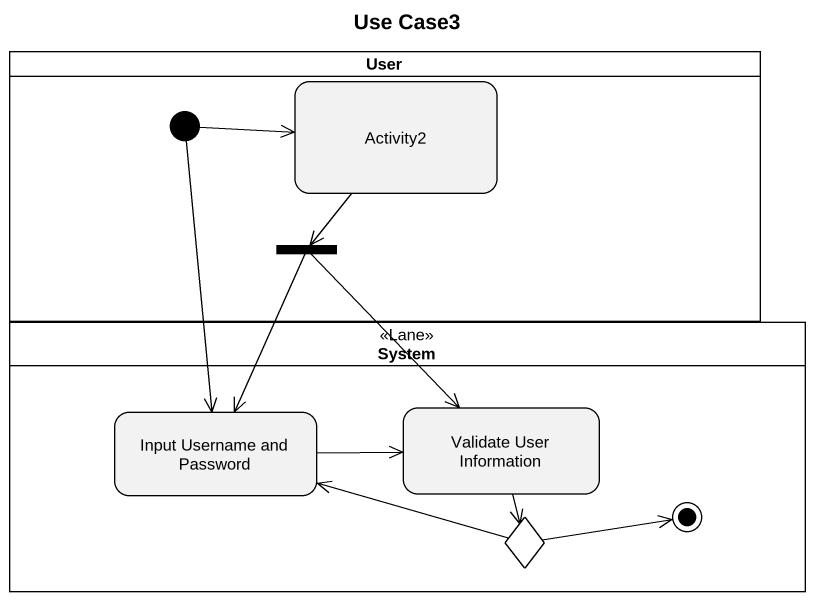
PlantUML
@startuml
title Use Case3
hide empty description
state User <<partition>> {
  state initial1 <<start>>
  state Activity2
  state fork1 <<fork>>
}
state System <<Lane>> {
  state "Validate User Information" as Validate_User_Information
  state "Input Username and Password" as Input_Username_and_Password
  state choice1 <<choice>>
  choice1 -right-> [*]
}
initial1 -right-> Activity2
initial1 --> Input_Username_and_Password
Activity2 --> fork1
fork1 --> Validate_User_Information
fork1 --> Input_Username_and_Password
Validate_User_Information --> choice1
Input_Username_and_Password -right-> Validate_User_Information
choice1 -left-> Input_Username_and_Password
@enduml
